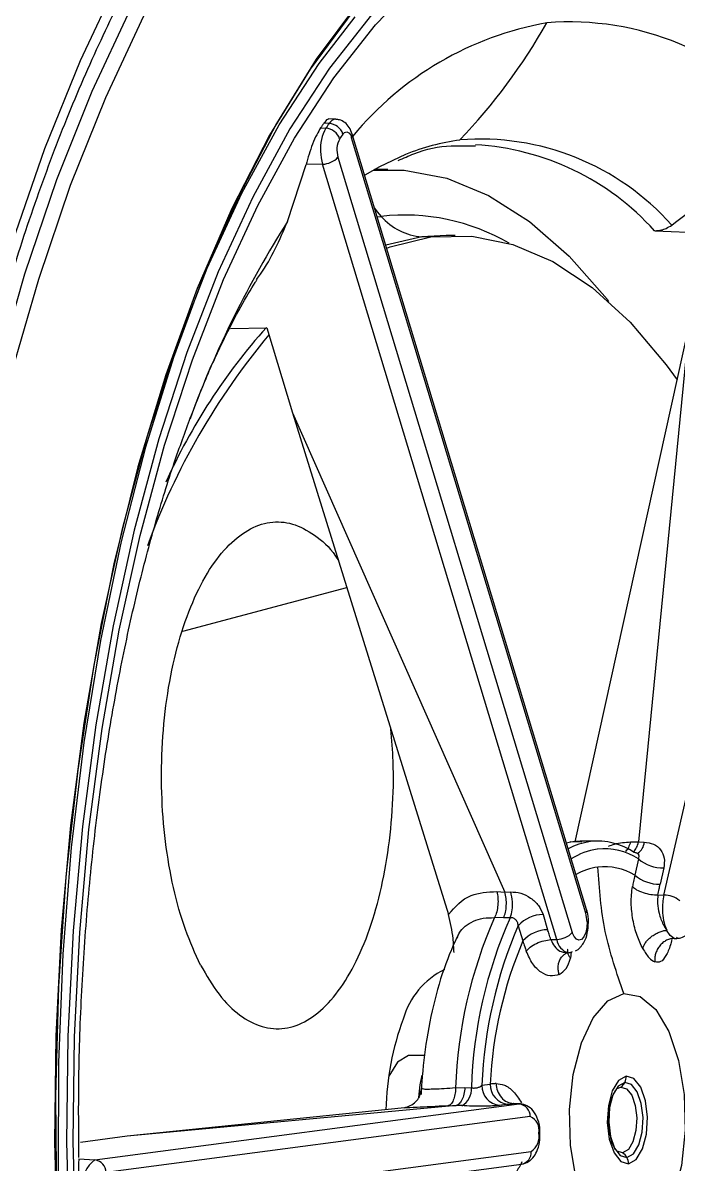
# Model space of a CAD drawing. Extents: x 400 to 501, y 484 to 634.
# Drawn here: x 413.253 to 414.271, y 551.202 to 552.975 of the extents above; entities that cross this region are included whole.
import ezdxf

# ---------------------------------------------------------------- set-up
doc = ezdxf.new("R2010")
doc.units = 0
doc.header["$MEASUREMENT"] = 0
doc.layers.add('1', color=4, linetype='Continuous')
doc.layers.add('DIM', color=3, linetype='Continuous')

# ---------------------------------------------------------------- blocks, each defined once
blk = doc.blocks.new('2026 GRANDEE')
at = {"layer": '1', "color": 3, "linetype": 'Continuous', "lineweight": 25}
for p, q in [((-36.1757, -45.22), (-35.8805, -43.9288)), ((-36.6961, -44.0214), (-36.7042, -44.021)), ((-36.6855, -44.0148), (-36.6965, -44.0141)), ((-36.7093, -44.0284), (-36.7012, -44.0288)), ((-36.2959, -45.2423), (-36.6601, -44.038)), ((-36.2973, -45.248), (-36.6615, -44.0437)), ((-36.5065, -44.0563), (-36.4685, -44.0559)), ((-36.6823, -44.0738), (-36.3181, -45.2781)), ((-36.7609, -44.1739), (-36.732, -44.0854)), ((-36.7064, -44.0846), (-36.732, -44.0854)), ((-36.3422, -45.2889), (-36.7064, -44.0846)), ((-36.605, -44.093), (-36.6257, -44.093)), ((-36.6212, -44.1666), (-36.6153, -44.1657)), ((-36.5519, -44.1977), (-36.6079, -44.2106)), ((-36.5141, -44.1952), (-36.5519, -44.1977)), ((-36.5379, -44.1977), (-36.5519, -44.1977)), ((-36.5, -44.1952), (-36.5141, -44.1952)), ((-36.1897, -44.188), (-36.1904, -44.1879)), ((-36.1897, -44.188), (-36.1038, -44.1915)), ((-36.8493, -44.3397), (-36.7931, -44.3387)), ((-36.7931, -44.3387), (-36.7531, -44.4708)), ((-36.1362, -44.3331), (-36.314, -45.1376)), ((-36.1362, -44.3331), (-36.2151, -45.1376)), ((-36.7531, -44.4708), (-36.4228, -45.2153)), ((-36.7531, -44.4708), (-36.5104, -45.2503)), ((-36.9236, -44.8101), (-36.6685, -44.7425)), ((-36.3034, -45.1379), (-36.3212, -45.1374)), ((-36.2781, -45.1362), (-36.3026, -45.1362)), ((-36.2277, -45.1376), (-36.2151, -45.1376)), ((-36.2151, -45.1376), (-36.2063, -45.1379)), ((-36.2152, -45.1639), (-36.221, -45.1893)), ((-36.1758, -45.1779), (-36.1816, -45.2033)), ((-36.4355, -45.2146), (-36.4228, -45.2153)), ((-36.4228, -45.2153), (-36.4139, -45.2151)), ((-36.185, -45.2197), (-36.1757, -45.22)), ((-36.4248, -45.2556), (-36.439, -45.2551)), ((-36.3635, -45.2502), (-36.3564, -45.2739)), ((-36.4021, -45.2676), (-36.3949, -45.2912)), ((-36.1658, -45.2829), (-36.1715, -45.2747)), ((-36.1599, -45.2873), (-36.1658, -45.2829)), ((-36.3514, -45.2892), (-36.3422, -45.2889)), ((-36.1599, -45.2873), (-36.1574, -45.2877)), ((-36.3196, -45.3084), (-36.3209, -45.3182)), ((-36.5473, -45.4693), (-36.57, -45.4693)), ((-36.5527, -45.5205), (-36.5561, -45.5336)), ((-36.4995, -45.5197), (-36.485, -45.5189)), ((-36.485, -45.5189), (-36.4749, -45.5194)), ((-36.4588, -45.5155), (-36.4458, -45.5138)), ((-36.2482, -45.5205), (-36.2427, -45.5183)), ((-37.0601, -45.6315), (-36.4006, -45.5446)), ((-36.4985, -45.5467), (-37.0101, -45.5947)), ((-36.5116, -45.5475), (-36.4985, -45.5467)), ((-36.4899, -45.5472), (-36.4985, -45.5467)), ((-36.4184, -45.5451), (-36.4314, -45.5469)), ((-36.4041, -45.545), (-36.4097, -45.5441)), ((-36.4006, -45.5446), (-36.4097, -45.5441)), ((-36.3988, -45.5445), (-36.4089, -45.5439)), ((-36.4006, -45.5446), (-36.3988, -45.5445)), ((-36.3835, -45.5642), (-37.043, -45.6511)), ((-36.5791, -45.5505), (-37.0101, -45.5947)), ((-37.0101, -45.5947), (-37.0825, -45.6042)), ((-36.3685, -45.591), (-36.3684, -45.5884)), ((-37.0415, -45.7055), (-36.382, -45.6186)), ((-36.2399, -45.6204), (-36.2482, -45.6181)), ((-37.0852, -45.63), (-37.0601, -45.6315)), ((-37.0564, -45.725), (-36.3969, -45.6381))]:
    blk.add_line(p, q, dxfattribs=at)
at = {"layer": '1', "color": 3, "linetype": 'Continuous', "lineweight": 25, "flags": 128}
for points in [[(-36.7451, -43.3989), (-36.8197, -43.4807), (-36.8912, -43.5747), (-36.9592, -43.6804), (-37.0234, -43.7971), (-37.0832, -43.9242), (-37.1385, -44.0609), (-37.1888, -44.2065), (-37.2338, -44.36), (-37.2734, -44.5206), (-37.3072, -44.6873), (-37.3351, -44.8592), (-37.3569, -45.0353), (-37.3724, -45.2144), (-37.3817, -45.3957), (-37.3846, -45.5779), (-37.3811, -45.7602)], [(-37.3492, -45.8151), (-37.3548, -45.633), (-37.3538, -45.4506), (-37.3463, -45.2688), (-37.3323, -45.089), (-37.3118, -44.912), (-37.2851, -44.7391), (-37.2523, -44.5713), (-37.2136, -44.4097), (-37.1692, -44.2552), (-37.1194, -44.1087), (-37.0644, -43.9712), (-37.0048, -43.8436), (-36.9407, -43.7265), (-36.8726, -43.6208), (-36.801, -43.527), (-36.7262, -43.4458)], [(-36.2697, -43.6324), (-36.3447, -43.6493), (-36.4188, -43.68), (-36.4914, -43.7243), (-36.562, -43.7819), (-36.6301, -43.8524), (-36.6953, -43.9353), (-36.757, -44.03), (-36.8148, -44.1357), (-36.8683, -44.2518), (-36.9171, -44.3773), (-36.9608, -44.5115), (-36.9992, -44.6532), (-37.0319, -44.8016), (-37.0588, -44.9555), (-37.0796, -45.1138), (-37.0941, -45.2754), (-37.1024, -45.4392), (-37.1042, -45.6038), (-37.0997, -45.7682)], [(-37.0894, -45.7664), (-37.0939, -45.6035), (-37.092, -45.4404), (-37.0838, -45.2782), (-37.0694, -45.1181), (-37.0488, -44.9612), (-37.0222, -44.8087), (-36.9898, -44.6617), (-36.9518, -44.5213), (-36.9084, -44.3884), (-36.8601, -44.264), (-36.8071, -44.149), (-36.7498, -44.0442), (-36.6887, -43.9505), (-36.6241, -43.8683), (-36.5566, -43.7985), (-36.4867, -43.7414), (-36.4147, -43.6975), (-36.386, -43.6839)], [(-36.5812, -43.7582), (-36.6502, -43.8337), (-36.716, -43.9217), (-36.7781, -44.0215), (-36.8361, -44.1326), (-36.8896, -44.2539), (-36.9382, -44.3848), (-36.9816, -44.5241), (-37.0194, -44.671), (-37.0513, -44.8244), (-37.0772, -44.9831), (-37.0968, -45.1461), (-37.11, -45.3121), (-37.1168, -45.48), (-37.117, -45.6485)], [(-37.3264, -45.8136), (-37.3319, -45.6327), (-37.3309, -45.4513), (-37.3234, -45.2707), (-37.3095, -45.0919), (-37.2892, -44.916), (-37.2627, -44.7442), (-37.2301, -44.5774), (-37.1916, -44.4167), (-37.1474, -44.2631), (-37.0979, -44.1175), (-37.0433, -43.9809), (-36.984, -43.854), (-36.938, -43.7682)], [(-36.5889, -43.7705), (-36.659, -43.8474), (-36.7258, -43.9373), (-36.7887, -44.0396), (-36.8473, -44.1534), (-36.9012, -44.2778), (-36.95, -44.4121), (-36.9932, -44.555), (-37.0306, -44.7057), (-37.0618, -44.8628), (-37.0867, -45.0253), (-37.1051, -45.1919), (-37.1167, -45.3614), (-37.1216, -45.5324), (-37.1196, -45.7037), (-37.1109, -45.874), (-37.0954, -46.0419), (-37.0733, -46.2064), (-37.0448, -46.366)], [(-37.1178, -45.7691), (-37.1224, -45.604), (-37.1205, -45.4386), (-37.1122, -45.2742), (-37.0976, -45.1119), (-37.0767, -44.9529), (-37.0498, -44.7983), (-37.0169, -44.6493), (-36.9783, -44.5069), (-36.9344, -44.3722), (-36.8854, -44.2461), (-36.8317, -44.1295), (-36.7736, -44.0233), (-36.7117, -43.9283), (-36.6554, -43.8558)], [(-36.5775, -44.0696), (-36.618, -44.0887), (-36.6408, -44.1019)], [(-36.6271, -44.0937), (-36.5794, -44.094), (-36.5133, -44.1066), (-36.4482, -44.1333), (-36.3845, -44.1738), (-36.3229, -44.2277), (-36.2641, -44.2946), (-36.2616, -44.2978)], [(-36.6254, -44.153), (-36.6214, -44.1585), (-36.6153, -44.1657)], [(-36.6066, -44.2151), (-36.6012, -44.2131), (-36.5379, -44.1977)], [(-36.5379, -44.1977), (-36.4742, -44.1964), (-36.4107, -44.2092), (-36.3482, -44.2359), (-36.2872, -44.2763), (-36.2284, -44.3299), (-36.1724, -44.3963), (-36.1553, -44.4199)], [(-36.3145, -45.137), (-36.3231, -45.1386), (-36.327, -45.1396)], [(-36.3026, -45.1362), (-36.3059, -45.1363), (-36.3145, -45.137)], [(-36.2952, -45.2614), (-36.2956, -45.2702), (-36.2973, -45.2783), (-36.3001, -45.2848), (-36.3037, -45.2889), (-36.3077, -45.2903), (-36.3117, -45.2888), (-36.3153, -45.2846), (-36.3181, -45.2781)], [(-36.1559, -45.2878), (-36.1565, -45.2879), (-36.1599, -45.2873)], [(-36.3183, -45.3081), (-36.3217, -45.3096), (-36.3237, -45.3099)], [(-36.2271, -45.7655), (-36.2526, -45.7609), (-36.2765, -45.7408), (-36.2969, -45.7067), (-36.312, -45.6616), (-36.3207, -45.6089), (-36.3222, -45.5531), (-36.3165, -45.4986), (-36.304, -45.4498), (-36.2856, -45.4107), (-36.263, -45.3844), (-36.238, -45.3731)], [(-36.238, -45.3731), (-36.2124, -45.3777), (-36.1885, -45.3979), (-36.1682, -45.4319), (-36.1531, -45.4771), (-36.1444, -45.5297), (-36.1429, -45.5855), (-36.1486, -45.6401), (-36.1611, -45.6889), (-36.1794, -45.728), (-36.202, -45.7542), (-36.2271, -45.7655)], [(-36.57, -45.4693), (-36.5727, -45.4695), (-36.59, -45.4794), (-36.6035, -45.5012)], [(-36.5521, -45.4996), (-36.5549, -45.5147), (-36.5574, -45.5344)], [(-36.2344, -45.5012), (-36.2462, -45.508), (-36.2559, -45.5241), (-36.262, -45.5471), (-36.2637, -45.5734), (-36.2606, -45.5992), (-36.2532, -45.6204), (-36.2427, -45.6338), (-36.2307, -45.6374)], [(-36.2365, -45.5111), (-36.2466, -45.5169), (-36.2549, -45.5306), (-36.2601, -45.5503), (-36.2615, -45.5728), (-36.2589, -45.5949), (-36.2526, -45.613), (-36.2436, -45.6245), (-36.2333, -45.6276)], [(-36.2333, -45.6276), (-36.2232, -45.6218), (-36.2149, -45.608), (-36.2096, -45.5884), (-36.2082, -45.5658), (-36.2109, -45.5438), (-36.2172, -45.5256), (-36.2262, -45.5142), (-36.2365, -45.5111)], [(-36.2307, -45.6374), (-36.2189, -45.6306), (-36.2092, -45.6145), (-36.203, -45.5916), (-36.2014, -45.5652), (-36.2045, -45.5395), (-36.2118, -45.5183), (-36.2224, -45.5049), (-36.2344, -45.5012)], [(-36.2427, -45.5183), (-36.2337, -45.521), (-36.2258, -45.531), (-36.2202, -45.5469), (-36.2179, -45.5662), (-36.2192, -45.586), (-36.2238, -45.6032), (-36.231, -45.6153), (-36.2399, -45.6204)], [(-36.2482, -45.6181), (-36.2489, -45.6177), (-36.249, -45.6176)]]:
    blk.add_lwpolyline(points, dxfattribs=at)
at = {"layer": '1', "color": 3, "linetype": 'Continuous', "lineweight": 25}
for centre, radius, start, end in [((-36.3225, -44.3119), 0.4482, 40.6911, 94.511), ((-36.2689, -44.3633), 0.5061, 100.1135, 140.4652), ((-37.1601, -43.4103), 0.9223, 316.3389, 330.4564), ((-35.8564, -44.608), 1.0243, 145.0629, 145.3138), ((-36.6853, -44.0269), 0.0121, 90.6315, 152.7961), ((-36.6978, -44.0459), 0.0246, 19.1737, 86.0736), ((-36.6455, -44.0604), 0.064, 150.4059, 183.938), ((-35.837, -44.6228), 1.0486, 145.2511, 145.4968), ((-36.7029, -44.0534), 0.0246, 19.5015, 86.133), ((-35.6649, -44.7425), 1.2313, 145.089, 145.5027), ((-36.6688, -44.0425), 0.00742, 350.2856, 141.2378), ((-36.6666, -44.0395), 0.00665, 320.6705, 12.9279), ((-36.6467, -44.0626), 0.0373, 152.0324, 197.3745), ((-36.4452, -44.3962), 0.3523, 97.7793, 112.0486), ((-36.4606, -44.4425), 0.3968, 41.5383, 94.6676), ((-36.4921, -44.4604), 0.4065, 42.0793, 86.662), ((-36.6327, -44.0632), 0.0767, 181.1788, 196.1959), ((-36.7066, -44.0519), 0.0327, 270.4028, 318.0321), ((-36.5788, -44.4871), 0.3234, 59.8109, 96.4775), ((-36.5429, -44.1012), 0.097, 221.7203, 264.6318), ((-35.3824, -45.0464), 1.6314, 147.6686, 159.5879), ((-36.0985, -44.9617), 0.9336, 138.1183, 155.7914), ((-35.9438, -45.0551), 1.1015, 140.18, 159.9545), ((-36.2756, -45.2397), 0.1037, 97.9993, 118.0912), ((-36.2786, -45.2365), 0.1002, 55.4521, 96.5221), ((-36.228, -45.1366), 0.0218, 301.7533, 356.5846), ((-36.2641, -45.2523), 0.1046, 98.3025, 122.1331), ((-36.268, -45.2447), 0.0966, 56.8624, 96.6432), ((-36.265, -45.2709), 0.0952, 98.0794, 119.7589), ((-36.2679, -45.2653), 0.0893, 58.3672, 96.7633), ((-36.1761, -45.1165), 0.0615, 230.4733, 270.2708), ((-36.1819, -45.1418), 0.0615, 230.4733, 270.2707), ((-36.4764, -45.2339), 0.0653, 2.9979, 16.7926), ((-36.082, -45.2407), 0.096, 167.5081, 181.8072), ((-36.1756, -45.2584), 0.0384, 50.4764, 90.2672), ((-36.4697, -45.2353), 0.0587, 340.0925, 4.6586), ((-36.3024, -45.2438), 0.00666, 320.6879, 12.8448), ((-36.0986, -45.2432), 0.0793, 180.4155, 203.3663), ((-35.7893, -45.5429), 0.7105, 156.1088, 178.1307), ((-35.7648, -45.5428), 0.7106, 156.1259, 178.1133), ((-36.3632, -45.3026), 0.0523, 90.3982, 138.0372), ((-36.347, -45.2625), 0.0518, 1.1668, 16.1843), ((-35.7667, -45.5433), 0.6926, 156.5412, 177.6979), ((-36.356, -45.3262), 0.0523, 90.4012, 138.0331), ((-36.3424, -45.2562), 0.0327, 270.4029, 318.032), ((-35.7983, -45.5447), 0.6482, 156.9787, 177.2595), ((-36.3178, -45.2861), 0.0245, 186.5228, 256.125), ((-36.4642, -45.4451), 0.1211, 115.6073, 164.4426), ((-36.1828, -45.5618), 0.4251, 159.456, 178.8739), ((-36.2527, -45.5033), 0.018, 303.9011, 334.5117), ((-36.2556, -45.5019), 0.0212, 334.3738, 1.7812), ((-36.5041, -45.5217), 0.0293, 299.1666, 4.336), ((-36.4277, -45.516), 0.0311, 179.0481, 263.1859), ((-36.4147, -45.5143), 0.0311, 179.0433, 263.1908), ((-36.4029, -45.5639), 0.0194, 359.0479, 83.188), ((-36.392, -45.5848), 0.0223, 347.0907, 67.5453), ((-36.3972, -45.5956), 0.0275, 303.5236, 12.3118), ((-36.4003, -45.6201), 0.0183, 280.4704, 4.7016), ((-37.0377, -45.6654), 0.0407, 123.4718, 192.2339), ((-37.0624, -45.6508), 0.0194, 359.0479, 83.188), ((-36.2505, -45.6368), 0.0195, 28.0852, 57.0495), ((-36.2526, -45.638), 0.022, 1.5252, 28.2752)]:
    blk.add_arc(centre, radius, start, end, dxfattribs=at)
for points, knots in [([(-37.3642, -39.525), (-37.2516, -39.5853), (-37.0261, -39.706), (-36.6532, -39.9009), (-36.2518, -40.1046), (-35.811, -40.3197), (-35.4265, -40.5077), (-35.1252, -40.6695), (-34.918, -40.7925), (-34.7457, -40.9129), (-34.6114, -41.03), (-34.5139, -41.1328), (-34.4304, -41.2454), (-34.3626, -41.3653), (-34.3098, -41.487), (-34.2663, -41.6207), (-34.2228, -41.8014), (-34.1873, -42.0331), (-34.1623, -42.3122), (-34.1474, -42.5944), (-34.1386, -42.8778), (-34.132, -43.252), (-34.1293, -43.7167), (-34.1294, -44.0867), (-34.1295, -44.2715)], [0, 0, 0, 0, 0.100112, 0.200649, 0.300724, 0.400619, 0.500675, 0.542374, 0.583963, 0.625534, 0.646387, 0.66732, 0.688265, 0.703912, 0.719523, 0.7351, 0.750689, 0.778681, 0.806702, 0.834709, 0.86271, 0.890722, 0.945416, 1, 1, 1, 1]), ([(-34.2687, -44.2491), (-34.2686, -44.0183), (-34.2684, -43.5588), (-34.2733, -43.0082), (-34.2859, -42.5983), (-34.3002, -42.3264), (-34.3238, -42.0577), (-34.3574, -41.8348), (-34.3986, -41.662), (-34.44, -41.5348), (-34.491, -41.4188), (-34.5578, -41.3037), (-34.6403, -41.1965), (-34.7368, -41.0983), (-34.8709, -40.9846), (-35.0419, -40.8674), (-35.2457, -40.7472), (-35.5115, -40.6039), (-35.8348, -40.4422), (-36.1972, -40.2631), (-36.5347, -40.0924), (-36.845, -39.9306), (-37.139, -39.7738), (-37.3177, -39.6762), (-37.4084, -39.6266)], [0, 0, 0, 0, 0.069459, 0.138289, 0.16579, 0.193316, 0.220796, 0.248195, 0.263443, 0.278468, 0.293631, 0.309366, 0.330489, 0.351232, 0.372605, 0.415684, 0.457523, 0.499454, 0.583151, 0.667533, 0.75002, 0.834299, 0.915826, 1, 1, 1, 1]), ([(-37.4822, -39.741), (-37.3857, -39.7973), (-37.1945, -39.9091), (-36.8697, -40.089), (-36.5185, -40.2765), (-36.1359, -40.4753), (-35.806, -40.6477), (-35.5462, -40.7923), (-35.364, -40.9005), (-35.1934, -41.0135), (-35.038, -41.1356), (-34.9243, -41.2475), (-34.8401, -41.357), (-34.7823, -41.4518), (-34.733, -41.5588), (-34.6885, -41.69), (-34.6516, -41.8491), (-34.6235, -42.034), (-34.601, -42.2572), (-34.5853, -42.5167), (-34.5721, -42.9056), (-34.5664, -43.391), (-34.5662, -43.7783), (-34.566, -43.9716)], [0, 0, 0, 0, 0.100049, 0.198259, 0.298532, 0.39842, 0.498155, 0.540017, 0.581633, 0.624439, 0.657079, 0.688784, 0.704911, 0.720911, 0.736258, 0.751321, 0.771655, 0.792484, 0.813401, 0.844807, 0.876245, 0.938247, 1, 1, 1, 1]), ([(-34.6599, -43.6105), (-34.6992, -43.5052), (-34.7781, -43.2938), (-34.9167, -43.0094), (-35.068, -42.7523), (-35.2315, -42.5282), (-35.4042, -42.3399), (-35.5835, -42.1902), (-35.7669, -42.0814), (-35.9515, -42.0152), (-36.135, -41.9925), (-36.3149, -42.0135), (-36.4889, -42.0779), (-36.6552, -42.1845), (-36.8121, -42.3315), (-36.9582, -42.5168), (-37.0922, -42.7376), (-37.2132, -42.991), (-37.3205, -43.2734), (-37.4134, -43.5815), (-37.4916, -43.9114), (-37.5546, -44.2594), (-37.6023, -44.6216), (-37.6342, -44.994), (-37.6517, -45.3728), (-37.6501, -45.6264), (-37.6494, -45.7532)], [0, 0, 0, 0, 0.04127, 0.082813, 0.124624, 0.166686, 0.208966, 0.25142, 0.293994, 0.336635, 0.379292, 0.421908, 0.464429, 0.506812, 0.549021, 0.591029, 0.632813, 0.674362, 0.715676, 0.756763, 0.797639, 0.838331, 0.878874, 0.919305, 0.959666, 1, 1, 1, 1]), ([(-37.635, -45.7494), (-37.6358, -45.6304), (-37.6373, -45.3995), (-37.6232, -45.0658), (-37.5996, -44.7587), (-37.5678, -44.4792), (-37.5302, -44.2276), (-37.4865, -43.9909), (-37.4378, -43.7726), (-37.3857, -43.5758), (-37.3356, -43.4114), (-37.2886, -43.2753), (-37.2459, -43.1637), (-37.2083, -43.0737), (-37.1739, -42.9971), (-37.1388, -42.9243), (-37.0988, -42.8474), (-37.054, -42.7687), (-37.0037, -42.6884), (-36.9469, -42.607), (-36.8798, -42.5227), (-36.8014, -42.4399), (-36.7161, -42.3659), (-36.6578, -42.3308), (-36.6276, -42.3125)], [0, 0, 0, 0, 0.074222, 0.1439, 0.209091, 0.269829, 0.326126, 0.377982, 0.434326, 0.484228, 0.527749, 0.565848, 0.598754, 0.626443, 0.649188, 0.673027, 0.70036, 0.731484, 0.762454, 0.798552, 0.83978, 0.886829, 0.941224, 1, 1, 1, 1]), ([(-36.4908, -47.8706), (-36.5055, -47.8654), (-36.5448, -47.8516), (-36.6082, -47.8155), (-36.6803, -47.7638), (-36.7505, -47.7002), (-36.8187, -47.6254), (-36.8844, -47.5398), (-36.9472, -47.4437), (-37.007, -47.3376), (-37.0632, -47.2221), (-37.1156, -47.0976), (-37.1638, -46.965), (-37.2076, -46.8248), (-37.2467, -46.6779), (-37.2809, -46.5249), (-37.3099, -46.3669), (-37.3337, -46.2045), (-37.352, -46.0387), (-37.3648, -45.8703), (-37.372, -45.7004), (-37.3735, -45.5297), (-37.3693, -45.3592), (-37.3596, -45.1899), (-37.3442, -45.0226), (-37.3233, -44.8582), (-37.2971, -44.6976), (-37.2656, -44.5418), (-37.2291, -44.3915), (-37.1878, -44.2475), (-37.1419, -44.1106), (-37.0916, -43.9816), (-37.0374, -43.8612), (-36.9794, -43.75), (-36.9182, -43.6485), (-36.854, -43.5576), (-36.7955, -43.4865), (-36.7581, -43.4485), (-36.7436, -43.4337)], [0, 0, 0, 0, 0.017145, 0.046023, 0.074647, 0.10309, 0.131425, 0.159709, 0.187978, 0.216249, 0.244533, 0.272836, 0.301161, 0.329506, 0.35787, 0.386249, 0.414643, 0.443047, 0.471461, 0.499881, 0.528306, 0.556734, 0.585163, 0.61359, 0.642014, 0.670432, 0.698842, 0.727243, 0.755631, 0.784005, 0.812361, 0.840697, 0.869011, 0.8973, 0.925565, 0.953809, 0.98204, 1, 1, 1, 1]), ([(-36.7042, -44.021), (-36.7046, -44.0217), (-36.7055, -44.0229), (-36.7064, -44.0241), (-36.7067, -44.0247)], [0, 0, 0, 0, 0.560035, 1, 1, 1, 1]), ([(-36.6965, -44.0149), (-36.6972, -44.0147), (-36.699, -44.0143), (-36.7022, -44.0185), (-36.7042, -44.021)], [0, 0, 0, 0, 0.3897317, 1, 1, 1, 1]), ([(-36.6601, -44.038), (-36.6615, -44.0344), (-36.6641, -44.0275), (-36.671, -44.0199), (-36.6785, -44.0155), (-36.6836, -44.0153), (-36.6854, -44.0152)], [0, 0, 0, 0, 0.317576, 0.596818, 0.853699, 1, 1, 1, 1]), ([(-36.1636, -44.1794), (-36.1311, -44.1548), (-36.0667, -44.106), (-36.0105, -44.0483), (-35.9827, -44.0197)], [0, 0, 0, 0, 0.504706, 1, 1, 1, 1]), ([(-36.7093, -44.0284), (-36.7113, -44.0317), (-36.7155, -44.0385), (-36.722, -44.0535), (-36.7279, -44.0703), (-36.7306, -44.0802), (-36.732, -44.0854)], [0, 0, 0, 0, 0.227094, 0.466546, 0.717193, 1, 1, 1, 1]), ([(-36.7067, -44.0247), (-36.7072, -44.0254), (-36.7081, -44.0266), (-36.7089, -44.0278), (-36.7093, -44.0284)], [0, 0, 0, 0, 0.560025, 1, 1, 1, 1]), ([(-36.5887, -44.0789), (-36.5806, -44.0753), (-36.5533, -44.0633), (-36.5258, -44.0565), (-36.5065, -44.0563), (-36.5065, -44.0563)], [0, 0, 0, 0, 0.294031, 0.99802, 1, 1, 1, 1]), ([(-36.8091, -44.2641), (-36.807, -44.2613), (-36.7865, -44.2339), (-36.773, -44.2022), (-36.7609, -44.1739)], [0, 0, 0, 0, 0.1040927, 1, 1, 1, 1]), ([(-36.1897, -44.188), (-36.1864, -44.1878), (-36.1805, -44.1875), (-36.1715, -44.1844), (-36.1664, -44.1812), (-36.1636, -44.1794)], [0, 0, 0, 0, 0.374334, 0.655927, 1, 1, 1, 1]), ([(-36.9118, -44.4795), (-36.9045, -44.4603), (-36.8873, -44.4156), (-36.8604, -44.3573), (-36.8337, -44.3059), (-36.8168, -44.2775), (-36.8093, -44.2659), (-36.8085, -44.2646)], [0, 0, 0, 0, 0.201526, 0.470211, 0.732779, 0.969461, 1, 1, 1, 1]), ([(-37.085, -45.6279), (-37.0853, -45.5868), (-37.086, -45.5002), (-37.0812, -45.3685), (-37.072, -45.2343), (-37.0583, -45.1035), (-37.0405, -44.9775), (-37.0188, -44.8577), (-36.994, -44.7452), (-36.9665, -44.6417), (-36.9387, -44.5516), (-36.9199, -44.5009), (-36.9113, -44.4778)], [0, 0, 0, 0, 0.095018, 0.200368, 0.30548, 0.410115, 0.514036, 0.616999, 0.718759, 0.819073, 0.917708, 1, 1, 1, 1]), ([(-36.896, -45.3287), (-36.9041, -45.3109), (-36.9206, -45.2752), (-36.9389, -45.2094), (-36.9516, -45.1375), (-36.9573, -45.0608), (-36.9563, -44.9827), (-36.9482, -44.906), (-36.9331, -44.8344), (-36.9121, -44.7711), (-36.886, -44.7181), (-36.8559, -44.678), (-36.8228, -44.6511), (-36.7881, -44.6387), (-36.7528, -44.6411), (-36.7184, -44.6597), (-36.6942, -44.6801), (-36.6831, -44.698), (-36.6817, -44.7004)], [0, 0, 0, 0, 0.064434, 0.129943, 0.195747, 0.261396, 0.328184, 0.395207, 0.462218, 0.529059, 0.59485, 0.660658, 0.725972, 0.791455, 0.856799, 0.922793, 0.989884, 1, 1, 1, 1]), ([(-36.896, -45.3287), (-36.8867, -45.3448), (-36.868, -45.377), (-36.8352, -45.4086), (-36.8006, -45.4269), (-36.765, -45.4293), (-36.73, -45.4171), (-36.6967, -45.3898), (-36.6666, -45.3493), (-36.6408, -45.2967), (-36.62, -45.2343), (-36.6052, -45.1641), (-36.597, -45.0892), (-36.5951, -45.0206), (-36.5987, -44.9789), (-36.6001, -44.9624)], [0, 0, 0, 0, 0.079605, 0.159329, 0.238675, 0.317845, 0.397108, 0.476112, 0.554905, 0.633586, 0.712266, 0.790919, 0.86963, 0.948486, 1, 1, 1, 1]), ([(-36.2618, -45.1441), (-36.2587, -45.1429), (-36.2472, -45.1386), (-36.2359, -45.138), (-36.2277, -45.1376)], [0, 0, 0, 0, 0.279142, 1, 1, 1, 1]), ([(-36.2277, -45.1376), (-36.2286, -45.1407), (-36.2306, -45.147), (-36.2338, -45.1505), (-36.2354, -45.1523)], [0, 0, 0, 0, 0.498632, 1, 1, 1, 1]), ([(-36.2225, -45.1525), (-36.221, -45.1507), (-36.218, -45.1471), (-36.2161, -45.1408), (-36.2151, -45.1376)], [0, 0, 0, 0, 0.50001, 1, 1, 1, 1]), ([(-36.2063, -45.1379), (-36.2013, -45.1386), (-36.1912, -45.1399), (-36.1802, -45.1493), (-36.174, -45.1624), (-36.1752, -45.1727), (-36.1758, -45.1779)], [0, 0, 0, 0, 0.248134, 0.496969, 0.746593, 1, 1, 1, 1]), ([(-36.2152, -45.1639), (-36.2147, -45.1626), (-36.2139, -45.1608), (-36.2144, -45.1585), (-36.2151, -45.157), (-36.2163, -45.1558), (-36.2179, -45.1549), (-36.2197, -45.1543), (-36.2211, -45.1541), (-36.2218, -45.154)], [0, 0, 0, 0, 0.285875, 0.417458, 0.542222, 0.661316, 0.776229, 0.888599, 1, 1, 1, 1]), ([(-36.2151, -45.1559), (-36.215, -45.156), (-36.2147, -45.1564), (-36.2154, -45.1563), (-36.216, -45.1562)], [0, 0, 0, 0, 0.081417, 1, 1, 1, 1]), ([(-36.238, -45.3731), (-36.249, -45.3413), (-36.2711, -45.2778), (-36.276, -45.2103), (-36.2784, -45.1766)], [0, 0, 0, 0, 0.500001, 1, 1, 1, 1]), ([(-36.221, -45.1893), (-36.2217, -45.1925), (-36.223, -45.1984), (-36.2241, -45.2043), (-36.2246, -45.2068)], [0, 0, 0, 0, 0.560032, 1, 1, 1, 1]), ([(-36.2085, -45.3034), (-36.2117, -45.2968), (-36.2181, -45.2834), (-36.2243, -45.2584), (-36.2275, -45.2319), (-36.2256, -45.2152), (-36.2246, -45.2068)], [0, 0, 0, 0, 0.242603, 0.490117, 0.742601, 1, 1, 1, 1]), ([(-36.2246, -45.2068), (-36.2226, -45.2085), (-36.2186, -45.212), (-36.2082, -45.2164), (-36.1963, -45.2193), (-36.1887, -45.2196), (-36.185, -45.2197)], [0, 0, 0, 0, 0.240867, 0.500014, 0.759155, 1, 1, 1, 1]), ([(-36.185, -45.2197), (-36.1844, -45.2167), (-36.1834, -45.2112), (-36.1821, -45.2057), (-36.1816, -45.2033)], [0, 0, 0, 0, 0.560002, 1, 1, 1, 1]), ([(-36.5104, -45.2503), (-36.5003, -45.2384), (-36.4822, -45.2172), (-36.4497, -45.2154), (-36.4355, -45.2146)], [0, 0, 0, 0, 0.5644963, 1, 1, 1, 1]), ([(-36.4355, -45.2146), (-36.4348, -45.2178), (-36.4334, -45.2244), (-36.4336, -45.2356), (-36.4352, -45.2465), (-36.4377, -45.2522), (-36.439, -45.2551)], [0, 0, 0, 0, 0.249309, 0.499994, 0.750677, 1, 1, 1, 1]), ([(-36.4248, -45.2556), (-36.4238, -45.2528), (-36.4217, -45.2472), (-36.4204, -45.2363), (-36.4206, -45.2251), (-36.4221, -45.2185), (-36.4228, -45.2153)], [0, 0, 0, 0, 0.250012, 0.500003, 0.749997, 1, 1, 1, 1]), ([(-36.4139, -45.2151), (-36.4086, -45.2154), (-36.398, -45.2161), (-36.3824, -45.2241), (-36.3697, -45.2359), (-36.3656, -45.2454), (-36.3635, -45.2502)], [0, 0, 0, 0, 0.2481288, 0.4969735, 0.7465982, 1, 1, 1, 1]), ([(-36.185, -45.2197), (-36.1855, -45.2242), (-36.1863, -45.2334), (-36.1834, -45.2497), (-36.178, -45.2643), (-36.1733, -45.2718), (-36.1715, -45.2747)], [0, 0, 0, 0, 0.234986, 0.490937, 0.806432, 1, 1, 1, 1]), ([(-36.2931, -45.2626), (-36.2931, -45.2623), (-36.2925, -45.2564), (-36.294, -45.2493), (-36.2956, -45.2433), (-36.2959, -45.2423)], [0, 0, 0, 0, 0.050269, 0.850212, 1, 1, 1, 1]), ([(-36.5019, -45.3093), (-36.5023, -45.302), (-36.5032, -45.2812), (-36.5076, -45.2625), (-36.5104, -45.2503)], [0, 0, 0, 0, 0.352615, 1, 1, 1, 1]), ([(-36.4965, -45.2869), (-36.4957, -45.2842), (-36.4937, -45.2768), (-36.4845, -45.2682), (-36.4722, -45.2601), (-36.4567, -45.2553), (-36.4449, -45.2552), (-36.439, -45.2551)], [0, 0, 0, 0, 0.116725, 0.330049, 0.548077, 0.771253, 1, 1, 1, 1]), ([(-36.4145, -45.2553), (-36.4165, -45.2553), (-36.4199, -45.2555), (-36.4233, -45.2556), (-36.4248, -45.2556)], [0, 0, 0, 0, 0.560042, 1, 1, 1, 1]), ([(-36.4021, -45.2676), (-36.4024, -45.2657), (-36.4029, -45.2629), (-36.4047, -45.2598), (-36.4064, -45.258), (-36.4083, -45.2565), (-36.4103, -45.2556), (-36.4124, -45.2551), (-36.4138, -45.2552), (-36.4145, -45.2553)], [0, 0, 0, 0, 0.285888, 0.417425, 0.542243, 0.661358, 0.776274, 0.888573, 1, 1, 1, 1]), ([(-36.3045, -45.2997), (-36.3028, -45.2975), (-36.2982, -45.2917), (-36.294, -45.2792), (-36.2934, -45.2683), (-36.2931, -45.2626)], [0, 0, 0, 0, 0.222757, 0.593045, 1, 1, 1, 1]), ([(-36.1558, -45.2875), (-36.1528, -45.2871), (-36.1466, -45.2863), (-36.1387, -45.2806), (-36.1314, -45.2716), (-36.1287, -45.2629), (-36.1271, -45.2575)], [0, 0, 0, 0, 0.198904, 0.409193, 0.638114, 1, 1, 1, 1]), ([(-36.495, -45.2805), (-36.4997, -45.2907), (-36.5133, -45.32), (-36.5308, -45.3738), (-36.545, -45.4411), (-36.5512, -45.494), (-36.5528, -45.5233), (-36.5532, -45.5299)], [0, 0, 0, 0, 0.14385, 0.414448, 0.680771, 0.928736, 1, 1, 1, 1]), ([(-36.3514, -45.2892), (-36.3524, -45.2863), (-36.3541, -45.2813), (-36.3557, -45.2762), (-36.3564, -45.2739)], [0, 0, 0, 0, 0.560017, 1, 1, 1, 1]), ([(-36.2085, -45.3034), (-36.2081, -45.3019), (-36.2073, -45.2989), (-36.2045, -45.2941), (-36.2005, -45.2892), (-36.1954, -45.2846), (-36.1895, -45.2806), (-36.1832, -45.2776), (-36.1771, -45.2755), (-36.1733, -45.2749), (-36.1715, -45.2747)], [0, 0, 0, 0, 0.114887, 0.238032, 0.367343, 0.500003, 0.63263, 0.761957, 0.885087, 1, 1, 1, 1]), ([(-36.3949, -45.2912), (-36.394, -45.2943), (-36.3923, -45.2996), (-36.3904, -45.305), (-36.3896, -45.3074)], [0, 0, 0, 0, 0.560025, 1, 1, 1, 1]), ([(-36.3896, -45.3074), (-36.3878, -45.3052), (-36.3839, -45.3008), (-36.374, -45.2949), (-36.3624, -45.2906), (-36.355, -45.2897), (-36.3514, -45.2892)], [0, 0, 0, 0, 0.240866, 0.499979, 0.75911, 1, 1, 1, 1]), ([(-36.3514, -45.2892), (-36.3497, -45.2929), (-36.3461, -45.3005), (-36.3384, -45.3077), (-36.3328, -45.3085), (-36.3305, -45.3088)], [0, 0, 0, 0, 0.350334, 0.731922, 1, 1, 1, 1]), ([(-36.313, -45.3069), (-36.3103, -45.3053), (-36.307, -45.3034), (-36.3049, -45.3002), (-36.3045, -45.2997)], [0, 0, 0, 0, 0.812316, 1, 1, 1, 1]), ([(-36.1599, -45.2873), (-36.1618, -45.2875), (-36.1658, -45.2879), (-36.1717, -45.2902), (-36.1774, -45.2938), (-36.1824, -45.2987), (-36.1863, -45.3047), (-36.1888, -45.3112), (-36.19, -45.3177), (-36.1898, -45.3219), (-36.1897, -45.324)], [0, 0, 0, 0, 0.114909, 0.238063, 0.367357, 0.499997, 0.632654, 0.761967, 0.885104, 1, 1, 1, 1]), ([(-36.1633, -45.2892), (-36.164, -45.2921), (-36.1666, -45.3025), (-36.1725, -45.3149), (-36.1803, -45.3252), (-36.1866, -45.3244), (-36.1897, -45.324)], [0, 0, 0, 0, 0.116008, 0.421236, 0.723431, 1, 1, 1, 1]), ([(-36.1574, -45.2877), (-36.1571, -45.2877), (-36.1561, -45.2881), (-36.1552, -45.2867), (-36.1546, -45.2857)], [0, 0, 0, 0, 0.26469, 1, 1, 1, 1]), ([(-36.3384, -45.3436), (-36.343, -45.3448), (-36.3523, -45.3474), (-36.3669, -45.3408), (-36.3804, -45.328), (-36.3865, -45.3143), (-36.3896, -45.3074)], [0, 0, 0, 0, 0.242596, 0.490114, 0.7426, 1, 1, 1, 1]), ([(-36.3384, -45.3436), (-36.339, -45.3416), (-36.34, -45.3375), (-36.3402, -45.3312), (-36.3391, -45.3249), (-36.3368, -45.3191), (-36.3331, -45.3144), (-36.3301, -45.3117), (-36.3282, -45.3109), (-36.3281, -45.3108)], [0, 0, 0, 0, 0.149246, 0.309204, 0.47718, 0.649488, 0.821757, 0.989774, 1, 1, 1, 1]), ([(-36.3384, -45.3436), (-36.3346, -45.3409), (-36.3268, -45.3357), (-36.3229, -45.324), (-36.3209, -45.3182)], [0, 0, 0, 0, 0.5006, 1, 1, 1, 1]), ([(-36.3305, -45.3088), (-36.3288, -45.3096), (-36.3271, -45.3105), (-36.3254, -45.31), (-36.3253, -45.31)], [0, 0, 0, 0, 0.9820348, 1, 1, 1, 1]), ([(-36.325, -45.3039), (-36.3253, -45.3045), (-36.326, -45.3064), (-36.3255, -45.31), (-36.3239, -45.3142), (-36.3219, -45.3169), (-36.3209, -45.3182)], [0, 0, 0, 0, 0.14226, 0.444187, 0.731712, 1, 1, 1, 1]), ([(-36.2085, -45.3034), (-36.2053, -45.3085), (-36.1989, -45.3189), (-36.1927, -45.3223), (-36.1897, -45.324)], [0, 0, 0, 0, 0.500603, 1, 1, 1, 1]), ([(-36.4366, -45.5128), (-36.4383, -45.513), (-36.4415, -45.5133), (-36.4445, -45.5136), (-36.4458, -45.5138)], [0, 0, 0, 0, 0.559946, 1, 1, 1, 1]), ([(-36.4366, -45.5128), (-36.4323, -45.5132), (-36.4235, -45.514), (-36.4093, -45.5242), (-36.4011, -45.5365), (-36.397, -45.5427)], [0, 0, 0, 0, 0.317654, 0.659939, 1, 1, 1, 1]), ([(-36.4366, -45.5128), (-36.4361, -45.5167), (-36.4351, -45.5246), (-36.4288, -45.5349), (-36.42, -45.5422), (-36.413, -45.5434), (-36.4097, -45.5441)], [0, 0, 0, 0, 0.240866, 0.499987, 0.759116, 1, 1, 1, 1]), ([(-36.4995, -45.5197), (-36.5056, -45.5201), (-36.5177, -45.521), (-36.5322, -45.5217), (-36.543, -45.522), (-36.5519, -45.5218), (-36.5517, -45.5208), (-36.5516, -45.5202)], [0, 0, 0, 0, 0.187482, 0.369828, 0.547438, 0.720614, 1, 1, 1, 1]), ([(-36.4995, -45.5197), (-36.4997, -45.5233), (-36.5002, -45.5304), (-36.503, -45.5391), (-36.5068, -45.5456), (-36.51, -45.5469), (-36.5116, -45.5475)], [0, 0, 0, 0, 0.249319, 0.499993, 0.750682, 1, 1, 1, 1]), ([(-36.485, -45.5189), (-36.4854, -45.5225), (-36.4863, -45.5297), (-36.4895, -45.5386), (-36.4937, -45.545), (-36.4969, -45.5461), (-36.4985, -45.5467)], [0, 0, 0, 0, 0.250007, 0.500003, 0.750006, 1, 1, 1, 1]), ([(-36.4749, -45.5194), (-36.4743, -45.5196), (-36.473, -45.5198), (-36.4707, -45.5198), (-36.4684, -45.5197), (-36.4661, -45.5193), (-36.4639, -45.5187), (-36.4611, -45.5175), (-36.4597, -45.5163), (-36.4588, -45.5155)], [0, 0, 0, 0, 0.11189, 0.224574, 0.339861, 0.459223, 0.58391, 0.715269, 1, 1, 1, 1]), ([(-36.2589, -45.5936), (-36.2594, -45.5914), (-36.2612, -45.584), (-36.262, -45.568), (-36.2605, -45.5488), (-36.2563, -45.5332), (-36.2517, -45.5238), (-36.2481, -45.5204), (-36.2487, -45.5207), (-36.2489, -45.5208)], [0, 0, 0, 0, 0.073243, 0.259254, 0.452945, 0.644082, 0.795587, 0.933166, 1, 1, 1, 1]), ([(-36.5791, -45.5505), (-36.5729, -45.5484), (-36.5646, -45.5455), (-36.5575, -45.5363), (-36.5556, -45.5339)], [0, 0, 0, 0, 0.741802, 1, 1, 1, 1]), ([(-36.5116, -45.5475), (-36.5295, -45.5485), (-36.5617, -45.5503), (-36.5737, -45.5505), (-36.5791, -45.5505)], [0, 0, 0, 0, 0.553917, 1, 1, 1, 1]), ([(-36.4314, -45.5469), (-36.4346, -45.5472), (-36.441, -45.5478), (-36.4566, -45.5481), (-36.474, -45.548), (-36.4846, -45.5475), (-36.4899, -45.5472)], [0, 0, 0, 0, 0.25379, 0.504805, 0.753668, 1, 1, 1, 1]), ([(-36.4184, -45.5451), (-36.4168, -45.5449), (-36.414, -45.5446), (-36.411, -45.5442), (-36.4097, -45.5441)], [0, 0, 0, 0, 0.559957, 1, 1, 1, 1]), ([(-36.3684, -45.5884), (-36.3684, -45.5875), (-36.368, -45.5808), (-36.3711, -45.5686), (-36.3775, -45.5554), (-36.3875, -45.547), (-36.3968, -45.5442), (-36.4019, -45.5446), (-36.4036, -45.5447)], [0, 0, 0, 0, 0.03795, 0.292495, 0.549994, 0.755764, 0.919711, 1, 1, 1, 1]), ([(-36.2589, -45.5936), (-36.2594, -45.5914), (-36.2612, -45.584), (-36.2621, -45.5746), (-36.2616, -45.5683), (-36.2616, -45.5683)], [0, 0, 0, 0, 0.280739, 0.993712, 1, 1, 1, 1]), ([(-36.3969, -45.6381), (-36.3932, -45.6371), (-36.3863, -45.6352), (-36.3785, -45.6278), (-36.3725, -45.6179), (-36.3685, -45.6052), (-36.3685, -45.5953), (-36.3685, -45.591)], [0, 0, 0, 0, 0.19501, 0.355721, 0.5476, 0.803452, 1, 1, 1, 1]), ([(-36.249, -45.6175), (-36.249, -45.6175), (-36.2491, -45.6175), (-36.2531, -45.6123), (-36.2568, -45.604), (-36.2583, -45.5965), (-36.2589, -45.5936)], [0, 0, 0, 0, 0.15008, 0.460651, 0.788899, 1, 1, 1, 1]), ([(-37.0852, -45.63), (-37.0852, -45.6312), (-37.0854, -45.6334), (-37.0857, -45.6443), (-37.0859, -45.6584), (-37.0857, -45.6689), (-37.0856, -45.6741)], [0, 0, 0, 0, 0.280033, 0.536475, 0.774261, 1, 1, 1, 1]), ([(-36.3963, -45.6347), (-36.3993, -45.6403), (-36.4059, -45.6526), (-36.4188, -45.6654), (-36.4277, -45.6683), (-36.4322, -45.6699)], [0, 0, 0, 0, 0.295789, 0.644506, 1, 1, 1, 1])]:
    blk.add_open_spline(points, degree=3, knots=knots, dxfattribs=at)

msp = doc.modelspace()

# ---------------------------------------------------------------- block references
at = {"layer": 'DIM'}
msp.add_blockref('2026 GRANDEE', (450.4248, 596.8403), dxfattribs=at)

doc.saveas('drawing.dxf')
